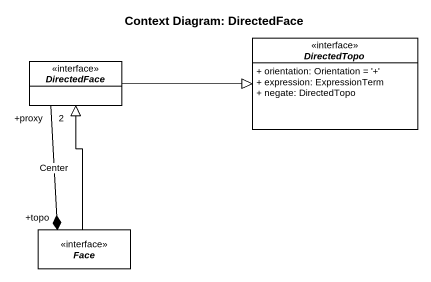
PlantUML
@startuml
title Context Diagram: DirectedFace
hide circle
hide empty members
skinparam classAttributeIconSize 0
interface DirectedTopo {
  + orientation: Orientation = '+'
  + expression: ExpressionTerm
  + negate: DirectedTopo
}
interface DirectedFace
interface Face
DirectedFace -right-|> DirectedTopo
DirectedFace "+proxy\n2" --* "+topo" Face : Center
Face -up-|> DirectedFace
@enduml
